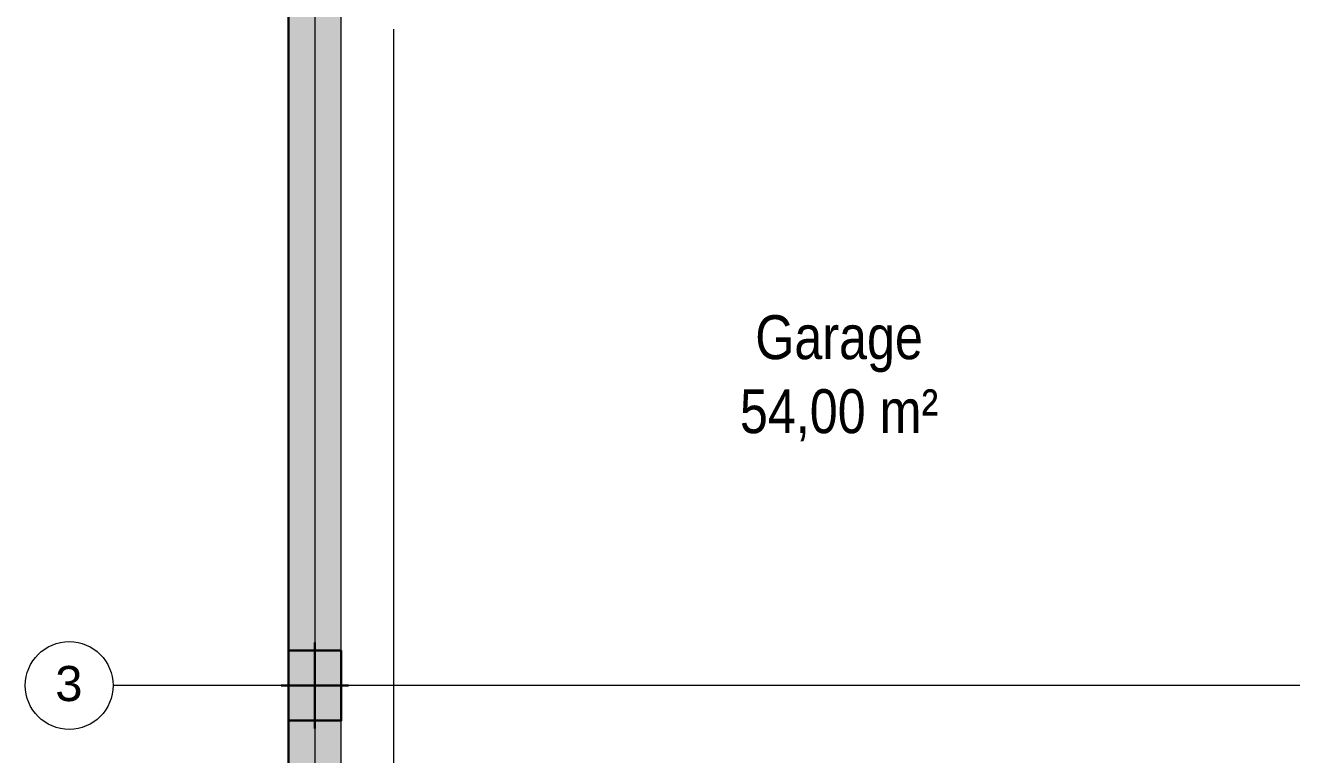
# Model space of a CAD drawing. Header units: centimetres. Extents: x -4381 to 5639, y -3920 to 4826.
# Drawn here: x 92.44 to 99.66, y 66.35 to 70.5 of the extents above; entities that cross this region are included whole.
import ezdxf

# ---------------------------------------------------------------- set-up
doc = ezdxf.new("R2010")
doc.units = ezdxf.units.CM
doc.header["$MEASUREMENT"] = 0
for name, color, linetype, lineweight in [('00- Texts and Fills_Pen_No__1', 7, 'Continuous', 5), ('Cotations_Pen_No__2', 8, 'Continuous', 5), ('Dalles_Pen_No__1', 7, 'Continuous', 5), ('FILES_Pen_No__101', 252, 'Continuous', 5), ('FILES_Pen_No__2', 8, 'Continuous', 5), ('Poteaux Hafsa', 4, 'Continuous', 30), ('Structural - Bearing_Pen_No__1', 7, 'Continuous', 5), ('Voile ha', 200, 'Continuous', 30)]:
    doc.layers.add(name, color=color, linetype=linetype, lineweight=lineweight)
doc.layers.add('Elevator_Pen_No__161', color=7, linetype='Continuous', lineweight=5, true_color=0x6a6a6a)
doc.layers.add('Structural - Bearing', color=7, linetype='Continuous')
doc.styles.add('GENERATED_STYLE_2', font='')
doc.styles.add('GENERATED_STYLE_3', font='arial.ttf')
doc.styles.get('GENERATED_STYLE_2').set_extended_font_data('Arial Narrow Occidental')

# ---------------------------------------------------------------- blocks, each defined once
blk = doc.blocks.new('P1')
at = {"layer": 'Poteaux Hafsa', "lineweight": 30}
blk.add_hatch(color=256, dxfattribs=at).paths.add_polyline_path([(0, 0.3), (0, 0), (0.4, 0), (0.4, 0.3)])
at = {"layer": 'Poteaux Hafsa', "color": 144, "lineweight": 30}
for p, q in [((0.2, -0.0418), (0.2, 0.3418)), ((0.4441, 0.15), (-0.0441, 0.15))]:
    blk.add_line(p, q, dxfattribs=at)
blk.add_lwpolyline([(0, 0.3), (0, 0), (0.4, 0), (0.4, 0.3)], close=True, dxfattribs=at)

msp = doc.modelspace()

# ---------------------------------------------------------------- hatches: boundary and pattern name
at = {"layer": 'Elevator_Pen_No__161', "linetype": 'Continuous', "ltscale": 10}
msp.add_hatch(color=256, dxfattribs=at).paths.add_polyline_path([(93.96978, 66.61563), (94.21978, 66.61563), (94.21978, 66.86563), (93.96978, 66.86563)])
at = {"layer": 'Structural - Bearing', "linetype": 'Continuous', "lineweight": 0, "ltscale": 10, "true_color": 0x000000}
h = msp.add_hatch(color=18, dxfattribs=at)
h.paths.add_polyline_path([(93.94478, 75.79063), (93.94478, 65.49063), (94.24478, 65.79063), (94.24478, 75.79063)])
h.paths.add_polyline_path([(94.21978, 66.61563), (93.96978, 66.61563), (93.96978, 66.86563), (94.21978, 66.86563)], flags=0)
h.paths.add_polyline_path([(94.21978, 71.91563), (93.96978, 71.91563), (93.96978, 72.16563), (94.21978, 72.16563)], flags=0)

# ---------------------------------------------------------------- linework, layer by layer
at = {"layer": 'Cotations_Pen_No__2', "linetype": 'Continuous', "ltscale": 10}
msp.add_line((94.54478, 65.79063), (94.54478, 70.47775), dxfattribs=at)
at = {"layer": 'Dalles_Pen_No__1', "linetype": 'Continuous', "ltscale": 10, "flags": 128}
msp.add_lwpolyline([(93.94478, 76.09063), (93.94478, 65.49063), (100.08177, 65.49063), (100.08177, 73.49063), (102.08177, 73.49063), (102.08177, 66.59063), (115.03177, 66.59063), (115.03177, 61.19063), (118.38177, 61.19063), (118.38177, 66.59063), (126.38177, 66.59063), (126.38177, 62.09063), (128.48177, 62.09063), (128.48177, 76.09063)], close=True, dxfattribs=at)
at = {"layer": 'FILES_Pen_No__101', "linetype": 'Continuous', "ltscale": 10}
msp.add_line((94.09478, 77.09062), (94.09478, 55.59063), dxfattribs=at)
at = {"layer": 'FILES_Pen_No__2', "linetype": 'Continuous', "ltscale": 10}
for p, q in [((93.94478, 66.74063), (92.94478, 66.74063)), ((128.48478, 66.74063), (93.94478, 66.74063))]:
    msp.add_line(p, q, dxfattribs=at)
msp.add_circle((92.69478, 66.74063), 0.25, dxfattribs=at)
msp.add_point((93.94478, 66.74063), dxfattribs=at)
msp.add_point((93.94478, 66.74063), dxfattribs=at)
at = {"layer": 'Structural - Bearing_Pen_No__1', "linetype": 'Continuous', "ltscale": 10, "flags": 128}
for points in [[(93.94478, 75.79063), (93.94478, 65.49063)], [(94.24478, 65.79063), (94.24478, 75.79063)]]:
    msp.add_lwpolyline(points, dxfattribs=at)
at = {"layer": 'Voile ha', "lineweight": 30}
msp.add_lwpolyline([(126.68177, 76.09063), (93.94463, 76.09063), (93.94478, 65.49063)], dxfattribs=at)

# ---------------------------------------------------------------- block references
at = {"layer": 'Poteaux Hafsa', "rotation": 270}
msp.add_blockref('P1', (93.94479, 66.94063), dxfattribs=at)

# ---------------------------------------------------------------- texts
at = {"layer": '00- Texts and Fills_Pen_No__1', "linetype": 'Continuous', "insert": (97.08177, 68.48963), "char_height": 0.25, "width": 2.9706516, "attachment_point": 5, "rotation": 0, "line_spacing_factor": 1.011143, "style": 'GENERATED_STYLE_2'}
msp.add_mtext('\\A1;{\\fArial Narrow Occidental|b0|i0|c0|p34;Garage\\P\\fArial Narrow Occidental|b0|i0|c0|p34;54,00 m²}', dxfattribs=at)
at = {"layer": 'FILES_Pen_No__2', "linetype": 'Continuous', "insert": (92.77067, 66.75034), "char_height": 0.2, "attachment_point": 6, "style": 'GENERATED_STYLE_3'}
msp.add_mtext('\\A1;{\\fArial|b0|i0|c0|p34;3}', dxfattribs=at)

doc.saveas('drawing.dxf')
